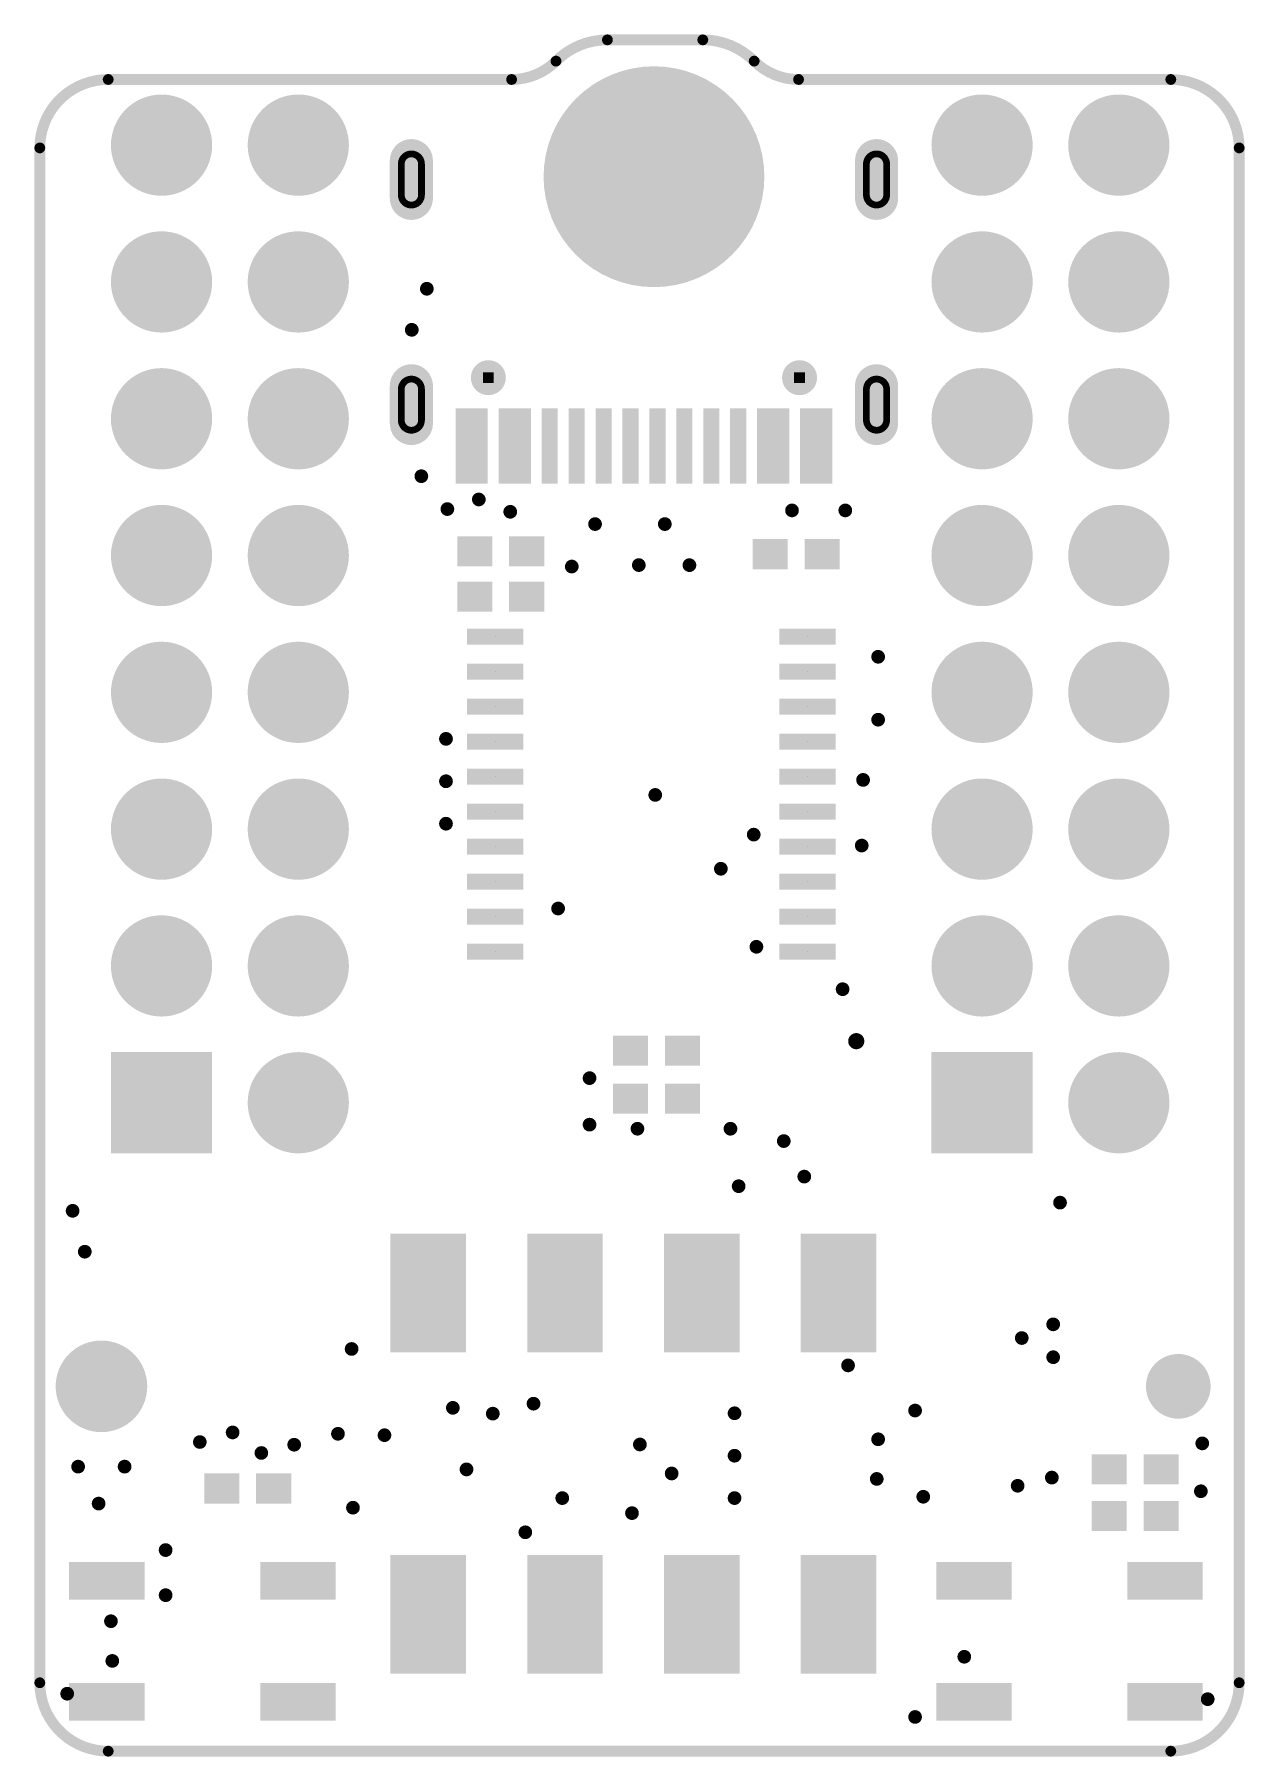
# Model space of a CAD drawing. Header units: millimetres. Extents: x -22.4 to 0.1, y -0.1 to 31.9.
import ezdxf

# ---------------------------------------------------------------- set-up
doc = ezdxf.new("R2010")
doc.units = ezdxf.units.MM
for name, color, linetype in [('BottomSolder', 6, 'Continuous'), ('KeepOutLayer', 6, 'Continuous'), ('PadHoleLayer', 156, 'Continuous'), ('ViaHoleLayer', 16, 'Continuous')]:
    doc.layers.add(name, color=color, linetype=linetype)

# ---------------------------------------------------------------- blocks, each defined once
blk = doc.blocks.new('USB_C_B_1')
at = {"layer": 'BottomSolder', "const_width": 0.8}
for points in [[(-4.32, 5.1), (-4.32, 4.4)], [(4.32, 5.1), (4.32, 4.4)], [(-4.32, 0.92), (-4.32, 0.22)], [(4.32, 0.92), (4.32, 0.22)]]:
    blk.add_lwpolyline(points, dxfattribs=at)
at = {"layer": 'BottomSolder', "const_width": 0.4}
for points in [[(-4.52, 5.1, 1), (-4.12, 5.1, 1)], [(4.12, 5.1, 1), (4.52, 5.1, 1)], [(-4.52, 4.4, 1), (-4.12, 4.4, 1)], [(4.12, 4.4, 1), (4.52, 4.4, 1)], [(-4.52, 0.92, 1), (-4.12, 0.92, 1)], [(4.12, 0.92, 1), (4.52, 0.92, 1)], [(-4.52, 0.22, 1), (-4.12, 0.22, 1)], [(4.12, 0.22, 1), (4.52, 0.22, 1)]]:
    blk.add_lwpolyline(points, format="xyb", close=True, dxfattribs=at)
at = {"layer": 'BottomSolder'}
for points in [[(-2.789, 1.171), (-2.991, 1.171), (-2.789, 0.969), (-2.991, 0.969)], [(2.991, 1.171), (2.789, 1.171), (2.991, 0.969), (2.789, 0.969)], [(-3.5, -0.9), (-3.2, -0.9), (-3.5, 0.5), (-3.2, 0.5)], [(-3.2, -0.9), (-2.9, -0.9), (-3.2, 0.5), (-2.9, 0.5)], [(-2.7, -0.9), (-2.4, -0.9), (-2.7, 0.5), (-2.4, 0.5)], [(-2.4, -0.9), (-2.1, -0.9), (-2.4, 0.5), (-2.1, 0.5)], [(-1.9, -0.9), (-1.6, -0.9), (-1.9, 0.5), (-1.6, 0.5)], [(-1.4, -0.9), (-1.1, -0.9), (-1.4, 0.5), (-1.1, 0.5)], [(-0.9, -0.9), (-0.6, -0.9), (-0.9, 0.5), (-0.6, 0.5)], [(-0.4, -0.9), (-0.1, -0.9), (-0.4, 0.5), (-0.1, 0.5)], [(0.1, -0.9), (0.4, -0.9), (0.1, 0.5), (0.4, 0.5)], [(0.6, -0.9), (0.9, -0.9), (0.6, 0.5), (0.9, 0.5)], [(1.1, -0.9), (1.4, -0.9), (1.1, 0.5), (1.4, 0.5)], [(1.6, -0.9), (1.9, -0.9), (1.6, 0.5), (1.9, 0.5)], [(2.1, -0.9), (2.4, -0.9), (2.1, 0.5), (2.4, 0.5)], [(2.4, -0.9), (2.7, -0.9), (2.4, 0.5), (2.7, 0.5)], [(2.9, -0.9), (3.2, -0.9), (2.9, 0.5), (3.2, 0.5)], [(3.2, -0.9), (3.5, -0.9), (3.2, 0.5), (3.5, 0.5)]]:
    blk.add_solid(points, dxfattribs=at)
at = {"layer": 'PadHoleLayer'}
for points, const_width in [([(-4.132, 5.038), (-4.132, 4.463, -1), (-4.507, 4.463), (-4.507, 5.038, -1)], 0.125), ([(4.507, 5.038), (4.507, 4.463, -1), (4.132, 4.463), (4.132, 5.038, -1)], 0.125), ([(-3.052, 1.07, 1), (-2.728, 1.07, 1)], 0.325), ([(2.728, 1.07, 1), (3.052, 1.07, 1)], 0.325), ([(-4.132, 0.857), (-4.132, 0.282, -1), (-4.507, 0.282), (-4.507, 0.857, -1)], 0.125), ([(4.507, 0.857), (4.507, 0.282, -1), (4.132, 0.282), (4.132, 0.857, -1)], 0.125)]:
    blk.add_lwpolyline(points, format="xyb", close=True, dxfattribs=dict(at, const_width=const_width))
blk = doc.blocks.new('KEY4_3X4___SMALL_B_2')
at = {"layer": 'BottomSolder'}
for points in [[(1.24, 2.6), (-0.16, 2.6), (1.24, 1.9), (-0.16, 1.9)], [(4.79, 2.6), (3.39, 2.6), (4.79, 1.9), (3.39, 1.9)], [(1.24, 0.35), (-0.16, 0.35), (1.24, -0.35), (-0.16, -0.35)], [(4.79, 0.35), (3.39, 0.35), (4.79, -0.35), (3.39, -0.35)]]:
    blk.add_solid(points, dxfattribs=at)
blk = doc.blocks.new('KEY4_3X4___SMALL_B_3')
at = {"layer": 'BottomSolder'}
for points in [[(1.24, 2.6), (-0.16, 2.6), (1.24, 1.9), (-0.16, 1.9)], [(4.79, 2.6), (3.39, 2.6), (4.79, 1.9), (3.39, 1.9)], [(1.24, 0.35), (-0.16, 0.35), (1.24, -0.35), (-0.16, -0.35)], [(4.79, 0.35), (3.39, 0.35), (4.79, -0.35), (3.39, -0.35)]]:
    blk.add_solid(points, dxfattribs=at)
blk = doc.blocks.new('TSSOP_20_B_4')
at = {"layer": 'BottomSolder'}
for points in [[(0.15, 0.525), (-0.15, 0.525), (0.15, -0.525), (-0.15, -0.525)], [(0.8, 0.525), (0.5, 0.525), (0.8, -0.525), (0.5, -0.525)], [(1.45, 0.525), (1.15, 0.525), (1.45, -0.525), (1.15, -0.525)], [(2.1, 0.525), (1.8, 0.525), (2.1, -0.525), (1.8, -0.525)], [(2.75, 0.525), (2.45, 0.525), (2.75, -0.525), (2.45, -0.525)], [(3.4, 0.525), (3.1, 0.525), (3.4, -0.525), (3.1, -0.525)], [(4.05, 0.525), (3.75, 0.525), (4.05, -0.525), (3.75, -0.525)], [(4.7, 0.525), (4.4, 0.525), (4.7, -0.525), (4.4, -0.525)], [(5.35, 0.525), (5.05, 0.525), (5.35, -0.525), (5.05, -0.525)], [(6, 0.525), (5.7, 0.525), (6, -0.525), (5.7, -0.525)], [(0.15, -5.275), (-0.15, -5.275), (0.15, -6.325), (-0.15, -6.325)], [(0.8, -5.275), (0.5, -5.275), (0.8, -6.325), (0.5, -6.325)], [(1.45, -5.275), (1.15, -5.275), (1.45, -6.325), (1.15, -6.325)], [(2.1, -5.275), (1.8, -5.275), (2.1, -6.325), (1.8, -6.325)], [(2.75, -5.275), (2.45, -5.275), (2.75, -6.325), (2.45, -6.325)], [(3.4, -5.275), (3.1, -5.275), (3.4, -6.325), (3.1, -6.325)], [(4.05, -5.275), (3.75, -5.275), (4.05, -6.325), (3.75, -6.325)], [(4.7, -5.275), (4.4, -5.275), (4.7, -6.325), (4.4, -6.325)], [(5.35, -5.275), (5.05, -5.275), (5.35, -6.325), (5.05, -6.325)], [(6, -5.275), (5.7, -5.275), (6, -6.325), (5.7, -6.325)]]:
    blk.add_solid(points, dxfattribs=at)
at = {"layer": 'PadHoleLayer'}
for points in [[(0, 0), (0, 0, -1), (0, 0), (0, 0, -1)], [(0.65, 0), (0.65, 0, -1), (0.65, 0), (0.65, 0, -1)], [(1.3, 0), (1.3, 0, -1), (1.3, 0), (1.3, 0, -1)], [(1.95, 0), (1.95, 0, -1), (1.95, 0), (1.95, 0, -1)], [(2.6, 0), (2.6, 0, -1), (2.6, 0), (2.6, 0, -1)], [(3.25, 0), (3.25, 0, -1), (3.25, 0), (3.25, 0, -1)], [(3.9, 0), (3.9, 0, -1), (3.9, 0), (3.9, 0, -1)], [(4.55, 0), (4.55, 0, -1), (4.55, 0), (4.55, 0, -1)], [(5.2, 0), (5.2, 0, -1), (5.2, 0), (5.2, 0, -1)], [(5.85, 0), (5.85, 0, -1), (5.85, 0), (5.85, 0, -1)], [(0, -5.8), (0, -5.8, -1), (0, -5.8), (0, -5.8, -1)], [(0.65, -5.8), (0.65, -5.8, -1), (0.65, -5.8), (0.65, -5.8, -1)], [(1.3, -5.8), (1.3, -5.8, -1), (1.3, -5.8), (1.3, -5.8, -1)], [(1.95, -5.8), (1.95, -5.8, -1), (1.95, -5.8), (1.95, -5.8, -1)], [(2.6, -5.8), (2.6, -5.8, -1), (2.6, -5.8), (2.6, -5.8, -1)], [(3.25, -5.8), (3.25, -5.8, -1), (3.25, -5.8), (3.25, -5.8, -1)], [(3.9, -5.8), (3.9, -5.8, -1), (3.9, -5.8), (3.9, -5.8, -1)], [(4.55, -5.8), (4.55, -5.8, -1), (4.55, -5.8), (4.55, -5.8, -1)], [(5.2, -5.8), (5.2, -5.8, -1), (5.2, -5.8), (5.2, -5.8, -1)], [(5.85, -5.8), (5.85, -5.8, -1), (5.85, -5.8), (5.85, -5.8, -1)]]:
    blk.add_lwpolyline(points, format="xyb", close=True, dxfattribs=at)
blk = doc.blocks.new('R0402_M_B_5')
at = {"layer": 'BottomSolder'}
for points in [[(-0.808, -0.279), (-0.157, -0.279), (-0.808, 0.279), (-0.157, 0.279)], [(0.157, -0.279), (0.808, -0.279), (0.157, 0.279), (0.808, 0.279)]]:
    blk.add_solid(points, dxfattribs=at)
blk = doc.blocks.new('R0402_M_B_6')
at = {"layer": 'BottomSolder'}
for points in [[(-0.808, -0.279), (-0.157, -0.279), (-0.808, 0.279), (-0.157, 0.279)], [(0.157, -0.279), (0.808, -0.279), (0.157, 0.279), (0.808, 0.279)]]:
    blk.add_solid(points, dxfattribs=at)
blk = doc.blocks.new('R0402_M_B_7')
at = {"layer": 'BottomSolder'}
for points in [[(-0.808, -0.279), (-0.157, -0.279), (-0.808, 0.279), (-0.157, 0.279)], [(0.157, -0.279), (0.808, -0.279), (0.157, 0.279), (0.808, 0.279)]]:
    blk.add_solid(points, dxfattribs=at)
blk = doc.blocks.new('R0402_M_B_8')
at = {"layer": 'BottomSolder'}
for points in [[(-0.808, -0.279), (-0.157, -0.279), (-0.808, 0.279), (-0.157, 0.279)], [(0.157, -0.279), (0.808, -0.279), (0.157, 0.279), (0.808, 0.279)]]:
    blk.add_solid(points, dxfattribs=at)
blk = doc.blocks.new('R0402_M_B_9')
at = {"layer": 'BottomSolder'}
for points in [[(-0.808, -0.279), (-0.157, -0.279), (-0.808, 0.279), (-0.157, 0.279)], [(0.157, -0.279), (0.808, -0.279), (0.157, 0.279), (0.808, 0.279)]]:
    blk.add_solid(points, dxfattribs=at)
blk = doc.blocks.new('R0402_M_B_10')
at = {"layer": 'BottomSolder'}
for points in [[(-0.808, -0.279), (-0.157, -0.279), (-0.808, 0.279), (-0.157, 0.279)], [(0.157, -0.279), (0.808, -0.279), (0.157, 0.279), (0.808, 0.279)]]:
    blk.add_solid(points, dxfattribs=at)
blk = doc.blocks.new('R0402_M_B_11')
at = {"layer": 'BottomSolder'}
for points in [[(-0.808, -0.279), (-0.157, -0.279), (-0.808, 0.279), (-0.157, 0.279)], [(0.157, -0.279), (0.808, -0.279), (0.157, 0.279), (0.808, 0.279)]]:
    blk.add_solid(points, dxfattribs=at)
blk = doc.blocks.new('M_2_SMT_______________12')
at = {"layer": 'BottomSolder', "const_width": 2.051}
blk.add_lwpolyline([(-1.025, 0, 1), (1.025, 0, 1)], format="xyb", close=True, dxfattribs=at)
at = {"layer": 'PadHoleLayer', "const_width": 1.75}
blk.add_lwpolyline([(-0.875, 0, 1), (0.875, 0, 1)], format="xyb", close=True, dxfattribs=at)
blk = doc.blocks.new('HN2X8_13')
at = {"layer": 'BottomSolder', "const_width": 0.94}
for points in [[(-1.74, 0, 1), (-0.8, 0, 1)], [(0.8, 0, 1), (1.74, 0, 1)], [(3.34, 0, 1), (4.28, 0, 1)], [(5.88, 0, 1), (6.82, 0, 1)], [(8.42, 0, 1), (9.36, 0, 1)], [(10.96, 0, 1), (11.9, 0, 1)], [(13.5, 0, 1), (14.44, 0, 1)], [(-4.28, -2.54, 1), (-3.34, -2.54, 1)], [(-1.74, -2.54, 1), (-0.8, -2.54, 1)], [(0.8, -2.54, 1), (1.74, -2.54, 1)], [(3.34, -2.54, 1), (4.28, -2.54, 1)], [(5.88, -2.54, 1), (6.82, -2.54, 1)], [(8.42, -2.54, 1), (9.36, -2.54, 1)], [(10.96, -2.54, 1), (11.9, -2.54, 1)], [(13.5, -2.54, 1), (14.44, -2.54, 1)]]:
    blk.add_lwpolyline(points, format="xyb", close=True, dxfattribs=at)
at = {"layer": 'BottomSolder'}
blk.add_solid([(-4.75, -0.94), (-2.87, -0.94), (-4.75, 0.94), (-2.87, 0.94)], dxfattribs=at)
at = {"layer": 'PadHoleLayer', "const_width": 0.5}
for points in [[(-4.06, 0, 1), (-3.56, 0, 1)], [(-1.52, 0, 1), (-1.02, 0, 1)], [(1.02, 0, 1), (1.52, 0, 1)], [(3.56, 0, 1), (4.06, 0, 1)], [(6.1, 0, 1), (6.6, 0, 1)], [(8.64, 0, 1), (9.14, 0, 1)], [(11.18, 0, 1), (11.68, 0, 1)], [(13.72, 0, 1), (14.22, 0, 1)], [(-4.06, -2.54, 1), (-3.56, -2.54, 1)], [(-1.52, -2.54, 1), (-1.02, -2.54, 1)], [(1.02, -2.54, 1), (1.52, -2.54, 1)], [(3.56, -2.54, 1), (4.06, -2.54, 1)], [(6.1, -2.54, 1), (6.6, -2.54, 1)], [(8.64, -2.54, 1), (9.14, -2.54, 1)], [(11.18, -2.54, 1), (11.68, -2.54, 1)], [(13.72, -2.54, 1), (14.22, -2.54, 1)]]:
    blk.add_lwpolyline(points, format="xyb", close=True, dxfattribs=at)
blk = doc.blocks.new('HN2X8_14')
at = {"layer": 'BottomSolder', "const_width": 0.94}
for points in [[(-1.74, 0, 1), (-0.8, 0, 1)], [(0.8, 0, 1), (1.74, 0, 1)], [(3.34, 0, 1), (4.28, 0, 1)], [(5.88, 0, 1), (6.82, 0, 1)], [(8.42, 0, 1), (9.36, 0, 1)], [(10.96, 0, 1), (11.9, 0, 1)], [(13.5, 0, 1), (14.44, 0, 1)], [(-4.28, -2.54, 1), (-3.34, -2.54, 1)], [(-1.74, -2.54, 1), (-0.8, -2.54, 1)], [(0.8, -2.54, 1), (1.74, -2.54, 1)], [(3.34, -2.54, 1), (4.28, -2.54, 1)], [(5.88, -2.54, 1), (6.82, -2.54, 1)], [(8.42, -2.54, 1), (9.36, -2.54, 1)], [(10.96, -2.54, 1), (11.9, -2.54, 1)], [(13.5, -2.54, 1), (14.44, -2.54, 1)]]:
    blk.add_lwpolyline(points, format="xyb", close=True, dxfattribs=at)
at = {"layer": 'BottomSolder'}
blk.add_solid([(-4.75, -0.94), (-2.87, -0.94), (-4.75, 0.94), (-2.87, 0.94)], dxfattribs=at)
at = {"layer": 'PadHoleLayer', "const_width": 0.5}
for points in [[(-4.06, 0, 1), (-3.56, 0, 1)], [(-1.52, 0, 1), (-1.02, 0, 1)], [(1.02, 0, 1), (1.52, 0, 1)], [(3.56, 0, 1), (4.06, 0, 1)], [(6.1, 0, 1), (6.6, 0, 1)], [(8.64, 0, 1), (9.14, 0, 1)], [(11.18, 0, 1), (11.68, 0, 1)], [(13.72, 0, 1), (14.22, 0, 1)], [(-4.06, -2.54, 1), (-3.56, -2.54, 1)], [(-1.52, -2.54, 1), (-1.02, -2.54, 1)], [(1.02, -2.54, 1), (1.52, -2.54, 1)], [(3.56, -2.54, 1), (4.06, -2.54, 1)], [(6.1, -2.54, 1), (6.6, -2.54, 1)], [(8.64, -2.54, 1), (9.14, -2.54, 1)], [(11.18, -2.54, 1), (11.68, -2.54, 1)], [(13.72, -2.54, 1), (14.22, -2.54, 1)]]:
    blk.add_lwpolyline(points, format="xyb", close=True, dxfattribs=at)
blk = doc.blocks.new('HN2X4___SMT___NOHOLE_B_15')
at = {"layer": 'BottomSolder'}
for points in [[(-3.108, 4.867), (-3.108, 7.071), (-4.512, 4.867), (-4.512, 7.071)], [(-0.568, 4.867), (-0.568, 7.071), (-1.972, 4.867), (-1.972, 7.071)], [(1.972, 4.867), (1.972, 7.071), (0.568, 4.867), (0.568, 7.071)], [(4.512, 4.867), (4.512, 7.071), (3.108, 4.867), (3.108, 7.071)], [(-4.512, 1.102), (-4.512, -1.102), (-3.108, 1.102), (-3.108, -1.102)], [(-1.972, 1.102), (-1.972, -1.102), (-0.568, 1.102), (-0.568, -1.102)], [(0.568, 1.102), (0.568, -1.102), (1.972, 1.102), (1.972, -1.102)], [(3.108, 1.102), (3.108, -1.102), (4.512, 1.102), (4.512, -1.102)]]:
    blk.add_solid(points, dxfattribs=at)
blk = doc.blocks.new('M2_67P0R50_B_FEMALE_16')
at = {"layer": 'BottomSolder'}
for points, const_width in [([(9.575, 0, 1), (10.425, 0, 1)], 0.851), ([(-10.3, 0, 1), (-9.7, 0, 1)], 0.601)]:
    blk.add_lwpolyline(points, format="xyb", close=True, dxfattribs=dict(at, const_width=const_width))
at = {"layer": 'PadHoleLayer'}
for points, const_width in [([(9.6, 0, 1), (10.4, 0, 1)], 0.8), ([(-10.275, 0, 1), (-9.725, 0, 1)], 0.55)]:
    blk.add_lwpolyline(points, format="xyb", close=True, dxfattribs=dict(at, const_width=const_width))
blk = doc.blocks.new('C0402_M_B_17')
at = {"layer": 'BottomSolder'}
for points in [[(-0.351, -0.279), (0.3, -0.279), (-0.351, 0.279), (0.3, 0.279)], [(0.614, -0.279), (1.265, -0.279), (0.614, 0.279), (1.265, 0.279)]]:
    blk.add_solid(points, dxfattribs=at)

msp = doc.modelspace()

# ---------------------------------------------------------------- linework, layer by layer
at = {"layer": 'KeepOutLayer', "const_width": 0.2}
for points in [[(-12.689, 31.38, -0.198912), (-11.734, 31.775)], [(-9.962, 31.775, -0.198912), (-9.008, 31.38)], [(-12.689, 31.38, -0.198912), (-13.513, 31.039)], [(-8.184, 31.039, -0.198912), (-9.008, 31.38)], [(-22.276, 29.769, -0.414214), (-21.006, 31.039)], [(-1.27, 31.039, -0.414214), (0, 29.769)], [(-21.006, 0, -0.414214), (-22.276, 1.27)], [(0, 1.27, -0.414214), (-1.27, 0)]]:
    msp.add_lwpolyline(points, format="xyb", dxfattribs=at)
for points in [[(-11.734, 31.775), (-9.962, 31.775)], [(-21.006, 31.039), (-13.513, 31.039)], [(-8.184, 31.039), (-1.27, 31.039)], [(-22.276, 1.27), (-22.276, 29.769)], [(0, 1.27), (0, 29.769)], [(-21.006, 0), (-1.27, 0)]]:
    msp.add_lwpolyline(points, dxfattribs=at)
at = {"layer": 'KeepOutLayer', "const_width": 0.1}
for points in [[(-11.784, 31.775, 1), (-11.684, 31.775, 1)], [(-11.784, 31.775, 1), (-11.684, 31.775, 1)], [(-10.012, 31.775, 1), (-9.912, 31.775, 1)], [(-10.012, 31.775, 1), (-9.912, 31.775, 1)], [(-12.739, 31.38, 1), (-12.639, 31.38, 1)], [(-12.739, 31.38, 1), (-12.639, 31.38, 1)], [(-9.058, 31.38, 1), (-8.958, 31.38, 1)], [(-9.058, 31.38, 1), (-8.958, 31.38, 1)], [(-21.056, 31.039, 1), (-20.956, 31.039, 1)], [(-21.056, 31.039, 1), (-20.956, 31.039, 1)], [(-13.563, 31.039, 1), (-13.463, 31.039, 1)], [(-13.563, 31.039, 1), (-13.463, 31.039, 1)], [(-8.234, 31.039, 1), (-8.134, 31.039, 1)], [(-8.234, 31.039, 1), (-8.134, 31.039, 1)], [(-1.32, 31.039, 1), (-1.22, 31.039, 1)], [(-1.32, 31.039, 1), (-1.22, 31.039, 1)], [(-22.326, 29.769, 1), (-22.226, 29.769, 1)], [(-22.326, 29.769, 1), (-22.226, 29.769, 1)], [(-0.05, 29.769, 1), (0.05, 29.769, 1)], [(-0.05, 29.769, 1), (0.05, 29.769, 1)], [(-22.326, 1.27, 1), (-22.226, 1.27, 1)], [(-22.326, 1.27, 1), (-22.226, 1.27, 1)], [(-0.05, 1.27, 1), (0.05, 1.27, 1)], [(-0.05, 1.27, 1), (0.05, 1.27, 1)], [(-21.056, 0, 1), (-20.956, 0, 1)], [(-21.056, 0, 1), (-20.956, 0, 1)], [(-1.32, 0, 1), (-1.22, 0, 1)], [(-1.32, 0, 1), (-1.22, 0, 1)]]:
    msp.add_lwpolyline(points, format="xyb", close=True, dxfattribs=at)
at = {"layer": 'ViaHoleLayer'}
for points, const_width in [([(-15.151, 27.153, 1), (-15.024, 27.153, 1)], 0.127), ([(-15.431, 26.391, 1), (-15.303, 26.391, 1)], 0.127), ([(-15.253, 23.673, 1), (-15.126, 23.673, 1)], 0.127), ([(-14.186, 23.241, 1), (-14.059, 23.241, 1)], 0.127), ([(-14.77, 23.063, 1), (-14.643, 23.063, 1)], 0.127), ([(-13.602, 23.012, 1), (-13.475, 23.012, 1)], 0.127), ([(-8.369, 23.038, 1), (-8.242, 23.038, 1)], 0.127), ([(-7.379, 23.038, 1), (-7.252, 23.038, 1)], 0.127), ([(-12.027, 22.784, 1), (-11.9, 22.784, 1)], 0.127), ([(-10.732, 22.784, 1), (-10.604, 22.784, 1)], 0.127), ([(-12.459, 21.996, 1), (-12.332, 21.996, 1)], 0.127), ([(-11.214, 22.022, 1), (-11.087, 22.022, 1)], 0.127), ([(-10.274, 22.022, 1), (-10.147, 22.022, 1)], 0.127), ([(-6.769, 20.32, 1), (-6.642, 20.32, 1)], 0.127), ([(-6.769, 19.152, 1), (-6.642, 19.152, 1)], 0.127), ([(-14.796, 18.796, 1), (-14.668, 18.796, 1)], 0.127), ([(-14.796, 18.009, 1), (-14.668, 18.009, 1)], 0.127), ([(-7.049, 18.034, 1), (-6.921, 18.034, 1)], 0.127), ([(-10.909, 17.755, 1), (-10.782, 17.755, 1)], 0.127), ([(-14.796, 17.221, 1), (-14.668, 17.221, 1)], 0.127), ([(-9.08, 17.018, 1), (-8.953, 17.018, 1)], 0.127), ([(-7.074, 16.815, 1), (-6.947, 16.815, 1)], 0.127), ([(-9.69, 16.384, 1), (-9.563, 16.384, 1)], 0.127), ([(-12.713, 15.646, 1), (-12.586, 15.646, 1)], 0.127), ([(-9.03, 14.935, 1), (-8.903, 14.935, 1)], 0.127), ([(-7.429, 14.148, 1), (-7.302, 14.148, 1)], 0.127), ([(-7.187, 13.183, 1), (-7.037, 13.183, 1)], 0.15), ([(-12.129, 12.497, 1), (-12.002, 12.497, 1)], 0.127), ([(-12.129, 11.633, 1), (-12.002, 11.633, 1)], 0.127), ([(-11.239, 11.557, 1), (-11.113, 11.557, 1)], 0.127), ([(-9.512, 11.557, 1), (-9.385, 11.557, 1)], 0.127), ([(-8.522, 11.328, 1), (-8.395, 11.328, 1)], 0.127), ([(-9.36, 10.49, 1), (-9.233, 10.49, 1)], 0.127), ([(-8.141, 10.668, 1), (-8.014, 10.668, 1)], 0.127), ([(-3.391, 10.185, 1), (-3.264, 10.185, 1)], 0.127), ([(-21.73, 10.033, 1), (-21.603, 10.033, 1)], 0.127), ([(-21.504, 9.274, 1), (-21.377, 9.274, 1)], 0.127), ([(-3.518, 7.925, 1), (-3.391, 7.925, 1)], 0.127), ([(-4.102, 7.671, 1), (-3.975, 7.671, 1)], 0.127), ([(-16.548, 7.468, 1), (-16.421, 7.468, 1)], 0.127), ([(-3.518, 7.315, 1), (-3.391, 7.315, 1)], 0.127), ([(-7.328, 7.163, 1), (-7.201, 7.163, 1)], 0.127), ([(-14.668, 6.375, 1), (-14.541, 6.375, 1)], 0.127), ([(-13.17, 6.452, 1), (-13.043, 6.452, 1)], 0.127), ([(-9.436, 6.274, 1), (-9.309, 6.274, 1)], 0.127), ([(-6.083, 6.325, 1), (-5.956, 6.325, 1)], 0.127), ([(-13.926, 6.267, 1), (-13.799, 6.267, 1)], 0.127), ([(-19.367, 5.74, 1), (-19.241, 5.74, 1)], 0.127), ([(-18.758, 5.918, 1), (-18.631, 5.918, 1)], 0.127), ([(-17.615, 5.69, 1), (-17.488, 5.69, 1)], 0.127), ([(-16.802, 5.893, 1), (-16.675, 5.893, 1)], 0.127), ([(-15.938, 5.867, 1), (-15.812, 5.867, 1)], 0.127), ([(-11.194, 5.695, 1), (-11.067, 5.695, 1)], 0.127), ([(-6.769, 5.791, 1), (-6.642, 5.791, 1)], 0.127), ([(-0.749, 5.715, 1), (-0.622, 5.715, 1)], 0.127), ([(-18.224, 5.537, 1), (-18.098, 5.537, 1)], 0.127), ([(-9.436, 5.486, 1), (-9.309, 5.486, 1)], 0.127), ([(-21.628, 5.283, 1), (-21.501, 5.283, 1)], 0.127), ([(-20.765, 5.283, 1), (-20.637, 5.283, 1)], 0.127), ([(-14.415, 5.232, 1), (-14.287, 5.232, 1)], 0.127), ([(-10.604, 5.156, 1), (-10.477, 5.156, 1)], 0.127), ([(-6.795, 5.055, 1), (-6.668, 5.055, 1)], 0.127), ([(-3.543, 5.08, 1), (-3.416, 5.08, 1)], 0.127), ([(-12.636, 4.699, 1), (-12.509, 4.699, 1)], 0.127), ([(-9.436, 4.699, 1), (-9.309, 4.699, 1)], 0.127), ([(-5.931, 4.724, 1), (-5.804, 4.724, 1)], 0.127), ([(-4.178, 4.928, 1), (-4.051, 4.928, 1)], 0.127), ([(-0.775, 4.826, 1), (-0.648, 4.826, 1)], 0.127), ([(-21.247, 4.597, 1), (-21.12, 4.597, 1)], 0.127), ([(-16.523, 4.521, 1), (-16.396, 4.521, 1)], 0.127), ([(-11.341, 4.42, 1), (-11.214, 4.42, 1)], 0.127), ([(-13.322, 4.064, 1), (-13.195, 4.064, 1)], 0.127), ([(-20.003, 3.734, 1), (-19.875, 3.734, 1)], 0.127), ([(-20.003, 2.896, 1), (-19.875, 2.896, 1)], 0.127), ([(-21.018, 2.413, 1), (-20.892, 2.413, 1)], 0.127), ([(-20.993, 1.676, 1), (-20.866, 1.676, 1)], 0.127), ([(-5.169, 1.753, 1), (-5.042, 1.753, 1)], 0.127), ([(-21.831, 1.067, 1), (-21.704, 1.067, 1)], 0.127), ([(-0.648, 0.965, 1), (-0.521, 0.965, 1)], 0.127), ([(-6.083, 0.635, 1), (-5.956, 0.635, 1)], 0.127)]:
    msp.add_lwpolyline(points, format="xyb", close=True, dxfattribs=dict(at, const_width=const_width))

# ---------------------------------------------------------------- block references
for name, p in [('M_2_SMT_______________12', (-10.869, 29.234)), ('USB_C_B_1', (-11.055, 24.432))]:
    msp.add_blockref(name, p)
for name, p, rotation in [('HN2X8_14', (-20.015, 15.85), 90), ('HN2X8_13', (-4.775, 15.85), 90), ('R0402_M_B_5', (-13.716, 22.276), 360), ('R0402_M_B_6', (-8.23, 22.225), 180), ('C0402_M_B_17', (-14.173, 21.438), 360), ('TSSOP_20_B_4', (-8.018, 20.694), 270), ('R0402_M_B_11', (-10.82, 13.005), 360), ('R0402_M_B_10', (-10.82, 12.116), 180), ('HN2X4___SMT___NOHOLE_B_15', (-11.252, 8.509), 180), ('M2_67P0R50_B_FEMALE_16', (-11.131, 6.774), 180), ('R0402_M_B_8', (-1.93, 5.232), 360), ('R0402_M_B_7', (-18.415, 4.877), 180), ('R0402_M_B_9', (-1.93, 4.369), 360), ('KEY4_3X4___SMALL_B_3', (-16.941, 3.164), 180), ('KEY4_3X4___SMALL_B_2', (-0.837, 3.164), 180)]:
    msp.add_blockref(name, p, dxfattribs=dict(rotation=rotation))

doc.saveas('drawing.dxf')
